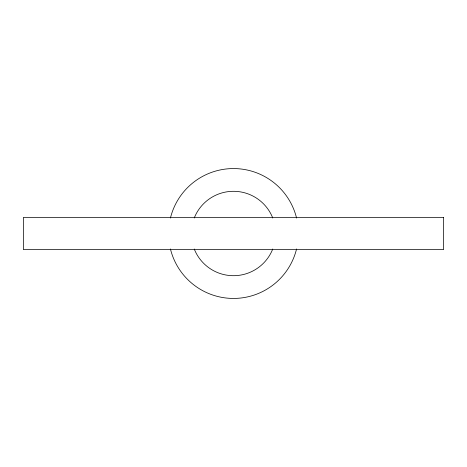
<?xml version="1.0" encoding="UTF-8"?>
<svg xmlns="http://www.w3.org/2000/svg" width="467" height="467" viewBox="0 0 467 467"><rect width="100%" height="100%" fill="white"/><g stroke="black" fill="none" stroke-linecap="round" stroke-linejoin="round"><path stroke-width="0.7" d="M296.568 248.946A64.931 64.931 0 0 1 170.432 248.946M170.432 218.054A64.931 64.931 0 0 1 296.568 218.054M272.751 249.004A42.205 42.205 0 0 1 194.249 249.004M194.249 217.996A42.205 42.205 0 0 1 272.751 217.996M443.65 217.441L23.35 217.441L23.35 249.559L443.65 249.559L443.65 217.441"/></g></svg>
